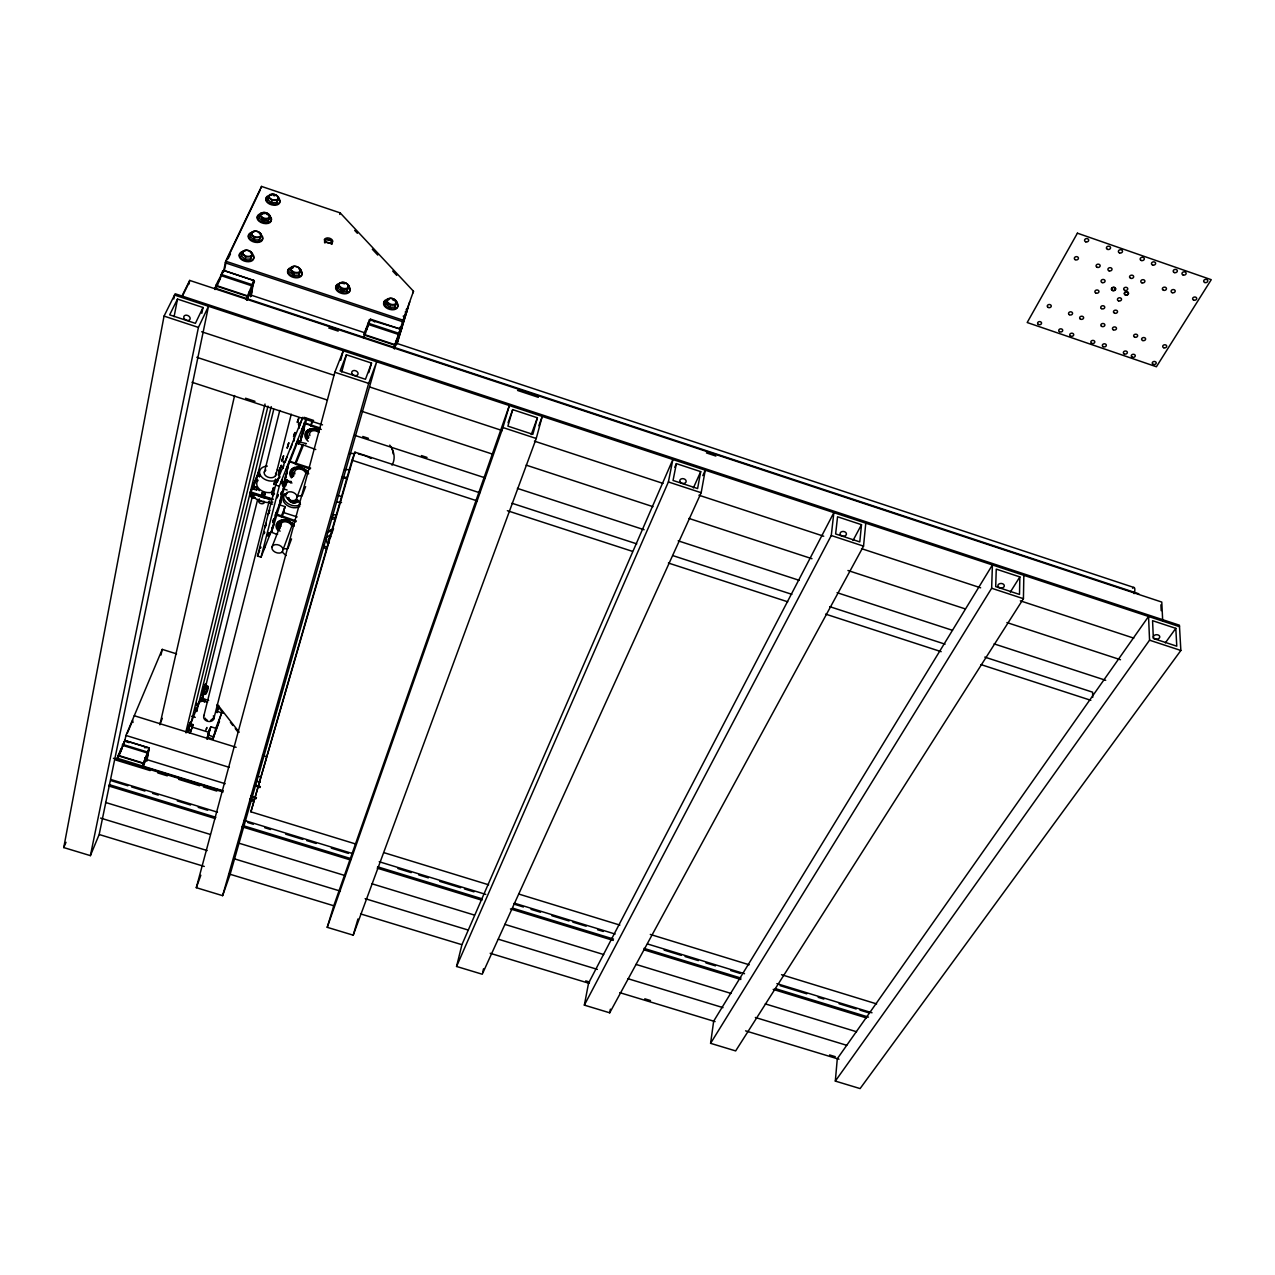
<?xml version="1.0" encoding="UTF-8"?>
<svg xmlns="http://www.w3.org/2000/svg" width="1275" height="1275" viewBox="0 0 1275 1275"><rect width="100%" height="100%" fill="white"/><g stroke="black" fill="none" stroke-linecap="round" stroke-linejoin="round"><path stroke-width="1.5" d="M710.589 1043.332L991.647 588.253L992.412 564.937L713.665 1021.163L710.589 1043.332L735.659 1050.919L1023.427 598.692L1023.841 575.312M1019.857 576.906L1019.506 594.437L995.711 586.612L996.253 569.128L1019.857 576.906L1010.326 592.078M281.153 499.928L275.496 514.303L271.495 532.488L279.863 505.043M289.728 462.076L297.234 442.919L303.275 445.453L295.593 464.307L310.016 468.977L310.638 468.068L289.266 461.136L285.042 480.213L288.787 463M320.105 427.97L304.454 422.87L300.183 442.122L306.669 419.14M292.278 524.742L282.189 552.011L286.014 555.549M306.351 472.164L296.183 499.529L300.103 503.211M835.316 1081.088L837.293 1058.712L1148.552 616.462L1149.556 640.178L835.316 1081.088L860.099 1088.579L1180.857 650.473L1179.423 625.212L175.185 293.776L164.045 316.104L63.75 847.572L90.397 855.637L99.163 834.503L208.494 306.271L198.422 327.42L90.397 855.637M190.692 724.742L191.091 722.415L188.509 728.599M584.348 1005.13L831.268 535.516L833.866 512.63L588.556 983.153L584.348 1005.13L609.721 1012.812L863.542 546.13L865.773 523.148M861.502 524.678L859.796 541.907L835.635 533.954L837.548 516.773L861.502 524.678L853.039 540.457M193.051 724.598L190.246 732.711L187.887 731.977L188.525 729.348L190.692 723.865L193.051 724.598L190.246 732.711M204.048 701.744L204.861 699.369L204.606 701.696M207.347 687.751L205.849 693.982L203.012 693.632L205.753 685.711C211.411 684.42 204.781 698.094 205.976 691.719C207.267 688.293 210.008 686.38 205.036 687.034M208.749 733.316L207.203 738.066M272.244 491.592L273.567 487.48L271.766 492.995L272.165 492.23A10.535 7.299 14.1 0 1 259.686 489.409A10.535 7.299 14.1 0 1 258.124 480.245M281.504 496.007L282.412 494.015M281.536 495.959L282.381 493.568M285.791 480.165L285.345 481.297L285.935 480.213M292.182 444.194L290.461 448.88M609.721 1012.812L610.374 1009.147M456.562 966.466L668.387 481.95L672.865 459.494L461.932 944.695L456.562 966.466L482.253 974.227L701.17 492.724L705.266 470.188L702.812 475.623M700.708 471.638L697.6 488.548L673.041 480.468L676.372 463.622L700.708 471.638L693.361 487.974M173.798 298.972L174.532 295.067L1179.503 626.678M174.101 316.646L177.496 299.083L203.012 307.482L201.801 313.347M188.987 284.054L189.704 280.42L1161.78 602.071L1162.72 621.244M146.864 761.159L149.239 747.931L124.902 740.424L117.125 759.199L117.698 757.477M214.933 289.505L215.857 285.377L223.603 270.412L253.821 280.436L251.159 296.23M117.794 758.832L124.902 740.424M215.698 289.409L223.603 270.412L253.916 280.58L253.072 284.325M123.261 744.441L124.775 740.52L149.111 748.027L142.88 767.12M221.834 274.715L222.567 270.985M123.978 744.839L125.954 735.452L162.244 649.373L176.556 653.868M223.348 272.292L225.675 261.216L261.518 186.421L340.17 212.877L413.498 291.274L413.036 292.82M224.257 271.001L225.818 263.59M204.861 700.756L204.972 699.927L204.191 701.633M186.564 732.679L188.317 726.702M241.373 256.068C240.704 249.071 249.486 248.529 252.45 253.582L250.474 259.08L245.183 259.144L241.373 256.068L242.856 252.912M245.183 259.144L245.708 256.785L241.899 253.693M250.426 236.895C249.757 229.962 258.427 229.5 261.359 234.457L259.399 239.891L254.187 239.923L250.426 236.895L251.876 233.819M261.168 187.999L261.518 186.421M161.001 655.031L162.244 649.373M201.052 700.565L200.526 701.33M205.148 685.297L205.291 683.99L203.49 688.962M254.187 239.923L254.713 237.58L250.936 234.536M250.474 259.08L252.45 253.582M259.271 218.137C258.602 211.283 267.176 210.885 270.077 215.762L268.148 221.101L263.001 221.133L259.271 218.137L261.2 212.782M263.001 221.133L263.527 218.79L259.781 215.794M267.925 199.792C267.272 193.003 275.735 192.668 278.603 197.45L276.707 202.741L271.623 202.741L267.925 199.792L269.838 194.501M142.258 766.355L149.239 747.931L147.199 756.967M246.123 299.482L253.821 280.436L254.442 281.6M259.399 239.891L261.359 234.457M246.968 300.103L254.394 281.552M250.553 295.561L252.227 288.07M271.623 202.741L272.149 200.398L268.451 197.45M268.148 221.101L270.077 215.762M366.308 330.384L366.61 329.046M276.707 202.741L278.603 197.45M159.885 724.79L234.584 395.553M274.507 493.951L274.237 494.238M482.667 972.411L483.528 968.777M207.666 736.297L208.16 735.213M285.186 462.124L286.971 457.088M290.317 269.822L289.76 272.165L293.585 275.257L298.796 275.177L300.741 269.662C298.589 265.933 290.939 264.26 290.317 269.822L294.142 272.914L293.585 275.257M291.146 268.993L291.704 266.65M216.527 711.896L218.073 708.055L216.909 712.04M285.329 481.105L285.488 480.484M185.704 732.695L265.025 404.032M298.796 275.177L300.741 269.662M300.438 423.89L302.175 418.853M286.891 482.667L287.592 480.229M191.043 722.925L267.989 406.103M196.685 711.562L271.224 406.598M251 492.118L257.391 475.463L258.522 475.001M201.928 701.25L204.08 692.787M205.753 685.711L203.012 693.632M205.976 685.073L252.434 496.118M256.227 480.691L273.758 409.339M258.921 471.527L259.223 470.268L250.059 493.09L271.336 499.928M144.553 761.016L145.462 757.621M145.159 759.964L145.653 757.717L145.047 759.151M145.732 758.051L144.856 761.271M203.841 715.897L257.678 499.37M264.403 472.308L279.783 410.438M146.928 759.294L147.39 755.74L142.943 767.008M339.772 214.439L340.17 212.877M206.948 739.07L210.789 726.734L215.778 728.28L221.691 712.821L216.734 711.275L218.822 705.856L217.085 712.677M207.219 738.926L210.789 726.734M213.77 718.972L269.2 501.011M275.575 475.926L291.258 414.2M396.907 339.915L396.095 342.927M273.743 524.79L261.04 557.191L257.502 556.059L275.623 485.106L302.685 417.323M207.49 737.253L213.037 738.974L215.778 728.28M261.04 557.191L279.273 486.285L306.207 418.471M221.691 712.821L213.037 738.974M281.377 502.828L279.623 502.27L285.52 479.512M291.975 483.018L286.397 481.217L279.273 504.757L284.819 506.542L283.528 511.466L284.66 512.885L297.155 516.917M285.807 485.775L287.289 480.085M337.907 288.182C337.333 281.265 345.764 280.612 348.808 285.68L346.912 291.178L341.764 291.29L337.907 288.182L339.819 282.683M187.616 732.185L188.716 728.423M189.816 724.471L190.294 722.208L188.381 727.244M341.764 291.29L342.369 288.963L338.512 285.871M346.912 291.178L348.808 285.68M284.883 507.179L284.883 507.976M222.615 895.656L368.666 383.392L376.683 361.765L230.138 874.299L222.615 895.656L196.302 887.687L334.831 372.268L343.262 350.737L340.68 360.331M297.059 496.262L302.175 495.481M207.172 737.667L210.263 728.392L208.303 733.492M277.344 481.615L277.281 482.301M283.703 461.024L283.385 462.506L283.767 461.773M282.636 468.451L283.64 465.614L282.779 468.531M341.732 372.029L346.402 354.785L371.519 363.072L368.794 372.635M276.261 513.172C276.691 510.669 274.428 518.59 276.006 514M327.229 927.323L502.924 427.539L509.347 405.546L333.779 905.776L327.229 927.323L353.223 935.181L536.233 438.488L542.258 416.399L538.831 425.754M280.771 501.505L281.169 500.278M301.522 435.891L300.581 438.584L301.569 435.397M537.397 417.786L532.838 434.345L507.896 426.137L512.678 409.626L537.397 417.786L531.245 434.616M363.598 338.353L370.499 319.164L400.318 329.062L397.21 342.64M366.977 328.727L368.969 321.555M117.475 759.549L117.81 758.386M385.847 304.135C385.321 297.25 393.561 296.549 396.668 301.617L394.804 307.132L389.72 307.243L385.847 304.135L387.712 298.637M389.72 307.243L390.373 304.948L386.5 301.84M397.083 342.672L398.071 338.799L394.517 348.537M145.573 761.318L146.179 756.681M394.804 307.132L396.668 301.617M355.518 843.938L250.904 811.824L352.012 460.211L354.944 452.163L479.783 492.787M354.944 452.163L250.904 811.824M393.608 348.282L400.318 329.062L369.463 319.77L370.515 319.276M394.358 348.872L400.318 329.173M396.939 341.349L402.948 320.137L225.675 261.216M203.968 690.428L203.618 691.99L204.207 690.683M201.322 700.533L202.103 696.947L200.334 701.903M204.797 688.914L205.163 687.384L204.351 689.233M202.167 700.788L203.028 697.282L201.147 701.601M409.737 301.872L397.067 343.836M353.223 935.181L357.956 918.988M269.678 510.446L268.196 514.51L269.583 509.825M266.013 524.726C267.527 518.447 262.889 533.444 265.79 525.428M298.988 422.615L298.478 424.766L299.035 423.555M216.352 712.072L217.738 708.231L217.372 709.84M281.679 495.146L281.934 494.318M272.627 527.165L272.914 525.953L272.42 527.149M290.509 482.699L290.939 481.312M197.003 710.032L196.94 710.828M216.575 712.151L217.228 710.111M142.226 767.199L142.88 765.127M278.651 473.806L279.432 471.591L279.082 472.435M293.935 435.588L294.7 433.42L294.366 434.233M188.174 727.866L187.648 730.017L188.047 729.173M189.003 727.148L189.433 725.746M188.859 728.742L189.258 727.515M203.299 689.568L202.773 691.719L203.347 690.413M203.745 689.233L204.271 687.082L203.697 688.388M204.048 689.01L204.494 687.623M204.908 689.281C210.487 669.694 197.37 708.645 204.43 690.683M277.472 481.201L278.269 479.113L277.663 481.281M264.068 533.556L264.626 531.962M264.578 532.711L264.292 533.572M260.722 546.768L260.307 548.409L260.674 547.581M282.412 484.739L283.193 482.699L282.46 485.233M286.174 474.826L285.409 476.882L286.046 475.256M281.233 492.995C279.863 498.015 282.795 488.038 281.424 493.058M272.276 527.563L271.846 529.205L272.213 528.408M369.447 319.722L363.742 334.847L395.377 345.334M294.19 435.62C297.011 426.822 292.103 439.652 293.951 436.257M293.919 439.875C295.752 435.11 292.262 444.816 294.095 440.05M286.604 468.419C288.485 463.526 284.931 473.423 286.795 468.531M282.907 482.715C284.835 477.774 281.153 487.767 283.114 482.811M285.855 475.161L286.253 473.997M264.244 547.883C266.124 542.975 262.602 552.808 264.483 547.883M203.458 688.373L201.753 694.811L203.586 690.428M282.588 459.494C286.03 448.386 279.799 465.821 282.349 460.148M278.922 473.774C281.711 465.471 277.249 476.149 278.476 474.985M297.856 421.372C300.804 412.319 295.752 425.372 297.633 422.009M394.565 345.796L395.346 343.485M205.96 730.033L206.948 727.451M282.221 493.951L282.444 492.915M508.056 422.726L512.678 409.626M282.205 493.505L281.759 495.848M287.64 446.951L288.851 442.664L287.05 448.226L287.433 447.493M188.254 728.647L189.226 725.316L188.588 726.654M143.597 763.008L144.33 760.968M396.987 343.469L407.936 307.418L402.502 322.288M413.498 291.274L402.502 321.683L225.324 262.825L260.339 189.752M196.302 887.687L200.828 875.256M118.655 755.756L119.133 754.497M198.613 703.959L198.071 706.159M206.311 729.061L206.693 728.073M371.519 363.072L365.463 379.281L340.122 370.945L346.402 354.785M195.744 708.167L195.171 710.318M188.031 729.969L187.154 732.169M188.891 730.24L188.031 732.44M396.031 341.557L396.892 339.405M291.545 538.895L287.911 548.553L283.018 548.919M302.079 495.863L305.633 486.588M279.735 528.822A7.921 5.482 20.5 0 1 282.588 521.077A7.921 5.482 20.5 0 1 293.298 526.208L293.601 525.443A7.921 5.482 20.5 0 0 292.692 523.945M219.491 721.331L213.594 736.791L208.638 735.245M293.521 476.372A8.128 5.753 21 0 1 296.485 468.228A8.128 5.753 21 0 1 307.45 473.567L307.753 472.786A8.128 5.753 21 0 0 305.474 469.822M271.973 547.071L281.233 523.276M285.233 506.781L281.106 516.662L295.752 521.905M284.389 511.1L281.679 517.379M312.63 421.642L310.67 425.977L321.252 429.436M190.342 724.598L200.047 700.007L207.554 702.35M257.502 556.059L259.686 550.545M279.623 502.27L282.253 495.577M312.072 420.893L310.67 425.977M287.305 472.531L284.452 479.703L291.003 481.807M304.406 429.308L300.199 441.867M119.914 753.445L120.647 751.628M365.495 330.767L366.499 328.472M160.124 723.738L162.323 718.351M253.55 486.444L255.701 481.185M265.662 524.918C266.842 522.208 264.355 528.599 265.535 525.89M269.152 511.291C270.332 508.582 267.83 514.988 269.009 512.279M197.003 703.147L196.334 705.569M298.047 419.953C299.179 417.387 296.724 423.619 297.872 421.053M282.731 458.108C283.927 455.43 281.392 461.869 282.572 459.191M274.874 481.312L275.703 479.065L273.902 484.596L275.416 480.516L274.38 483.193L274.731 482.348M127.261 733.38L132.791 720.232M63.75 847.572L66.013 842.313M674.778 467.256L676.372 463.622M228.145 258.745L230.456 253.916M203.012 307.482L195.41 323.34L169.655 314.861L177.496 299.083M181.815 296.39L189.704 280.42M181.895 297.187L188.764 283.273M144.792 758.434L145.222 757.573M119.993 752.441L120.567 751.517M121.284 750.178L121.826 749.174M187.887 731.977L188.652 730.559M202.566 698.652L201.848 699.975L204.143 700.692M205.323 694.349L208.064 686.428M295.593 464.307L295.003 463.558L302.446 444.656L315.77 449.517M1165.35 642.839L1175.805 628.352L1152.568 620.686L1153.349 638.472L1176.777 646.186L1175.805 628.352M327.229 532.775L333.508 528.599L331.516 534.113L325.221 538.305L328.265 545.445M222.599 271.049L223.699 270.555M305.554 443.875L306.382 443.588L300.183 442.122M277.312 534.034L276.484 534.305L277.663 534.129M220.957 274.332L252.864 284.915M220.591 275.464L252.498 286.046M390.373 304.948L395.473 304.837M215.857 285.377L247.94 295.991M342.369 288.963L347.517 288.867M294.142 272.914L299.37 272.834M245.708 256.785L250.984 256.721M254.713 237.58L259.925 237.532M263.527 218.79L268.674 218.758M272.149 200.398L277.233 200.398M368.14 323.149L399.601 333.572M367.774 324.264L399.234 334.703M143.661 763.613L117.858 755.677M363.885 334.385L395.537 344.856M307.753 472.786L305.745 472.961A5.929 4.208 21 0 0 298.43 468.977A5.929 4.208 21 0 0 294.892 473.87M307.45 473.567L308.279 473.503M293.601 525.443L291.64 525.587A5.785 4 20.5 0 0 284.5 521.746A5.785 4 20.5 0 0 281.09 526.4M293.298 526.208L294.111 526.145A8.813 6.088 20.5 0 0 291.624 523.005M122.512 744.329L148.203 752.25M122.225 745.238L147.9 753.158M117.985 755.294L143.788 763.231M247.78 296.469L215.698 285.839M585.735 980.873L589.544 982.021M644.783 998.803L650.505 1000.54M829.563 1054.935L835.268 1056.672M99.466 834.599L204.287 866.442M229.07 873.965L333.891 905.808M360.57 913.904L461.582 944.6M490.174 953.286L589.289 983.376M619.778 992.651L715.084 1021.594M745.572 1030.853L838.966 1059.222M109.299 784.651L215.857 817.291M242.489 825.435L350.944 858.649M377.591 866.809L482.237 898.843M512.678 908.167L613.514 939.053M643.971 948.377L740.998 978.084M775.248 988.571L868.482 1017.115M108.757 785.974L215.363 818.614M242.027 826.774L350.529 859.988M377.193 868.148L481.902 900.214M510.462 908.948L613.259 940.424M643.732 949.747L740.823 979.471M773.192 989.384L866.474 1017.944M105.554 802.453L210.12 834.376M238.632 843.094L345.111 875.59M371.726 883.718L474.396 915.067M504.82 924.359L603.681 954.545M636.002 964.41L731.053 993.432M765.287 1003.887L856.545 1031.746M100.582 818.088L207.172 850.552M233.819 858.665L340.409 891.129M365.144 898.668L467.941 929.969M498.398 939.229L597.369 969.383M627.826 978.658L723.005 1007.633M755.358 1017.482L846.727 1045.309M145.286 759.119L225.197 783.727M250.888 795.998L256.482 797.72M252.45 797.481L256.179 798.628M223.237 790.819L116.742 758.067L115.913 760.059L150.163 770.578M249.852 798.995L253.661 800.174M142.386 766.466L222.232 791.026M113.427 758.306L223.045 791.998M249.645 800.19L253.438 801.353M157.781 772.921L167.296 775.853M178.707 779.36L199.649 785.798M203.458 786.962L216.782 791.058M384.046 852.688L488.644 884.802M519.068 894.142L619.873 925.092M650.298 934.432L749.19 964.777M781.527 974.706L876.61 1003.903M110.925 779.519L217.483 812.175M244.131 820.351L352.585 853.581M379.217 861.741L485.775 894.397M514.319 903.146L615.156 934.049M647.509 943.962L744.536 973.702M776.889 983.615L872.02 1012.78M110.718 780.539L127.835 785.783M131.644 786.962L144.952 791.042M152.554 793.369L158.259 795.106M177.289 800.939L190.597 805.019M198.199 807.346L207.713 810.262M247.653 822.503L253.358 824.256M264.77 827.746L270.475 829.499M285.68 834.153L302.797 839.396M306.606 840.56L316.104 843.476M331.325 848.146L348.442 853.389M397.88 868.53L411.203 872.61M418.806 874.953L428.32 877.869M439.716 881.36L460.642 887.767M464.451 888.93L473.949 891.847M513.889 904.087L523.403 907.003M531.006 909.33L540.52 912.247M551.932 915.737L569.048 920.98M572.842 922.144L586.165 926.224M597.561 929.73L603.266 931.467M664.132 950.114L681.248 955.358M685.042 956.537L698.365 960.617M705.967 962.944L715.482 965.86M730.687 970.514L740.201 973.431M780.141 985.671L806.756 993.831M818.168 997.321L823.873 999.074M839.093 1003.728L856.21 1008.971M860.003 1010.135L869.518 1013.051M188.525 729.348L190.883 730.081M134.257 715.737L236.13 747.293M262.538 755.469L266.316 756.633M125.954 735.452L229.293 767.359M257.47 776.061L261.232 777.224M256.243 780.938L259.941 782.085M256.163 781.049L259.877 782.181M254.793 784.906L260.355 786.627M254.506 785.814L260.068 787.536M201.227 698.126L208.654 700.437M191.696 716.231L195.266 717.347M189.927 725.284L192.286 726.017M191.553 726.941L208.67 732.248M203.665 691.002L205.976 691.719M276.834 534.4L270.922 531.978M275.623 485.106L279.273 486.285M283.401 488.819L287.13 490.03M250.378 491.815L273.44 499.242M296.374 521.013L276.34 514.032L275.958 515.227M276.308 515.116L281.106 516.662M342.736 477.44L346.529 478.667M290.094 461.948L295.003 463.558M337.971 495.417L341.652 496.613M245.549 398.23L255 401.306M304.151 417.339L313.602 420.431M362.753 436.464L368.427 438.313M421.356 455.573L427.029 457.422M192.015 382.277L322.527 424.846M354.689 435.333L485.217 477.902M517.379 488.389L644.114 529.731M678.173 540.839L799.234 580.332M837.069 592.668L952.457 630.312M994.086 643.875L1105.696 680.292M305.267 423.667L310.096 425.228M511.928 503.243L636.767 543.867M672.706 555.565L791.871 594.341M829.706 606.645L945.078 644.178M984.794 657.103L1092.611 692.182L1092.691 697.425M352.012 460.211L477.041 500.852M507.354 510.701L632.384 551.326M668.387 563.024L787.727 601.8M825.626 614.12L941.189 651.668M980.969 664.594L1090.842 700.31M196.812 357.303L327.42 400.063M361.494 411.219L492.086 453.98M526.161 465.136L652.975 506.669M688.946 518.431L811.968 558.721M847.939 570.499L965.287 608.908M1006.931 622.551L1120.502 659.733M164.045 316.104L198.422 327.42M334.831 372.268L368.666 383.392M502.924 427.539L536.233 438.488M668.387 481.95L701.17 492.724M831.268 535.516L863.542 546.13M991.647 588.253L1023.427 598.692M1149.556 640.178L1180.857 650.473M201.673 331.771L334.018 375.28M369.941 387.074L502.302 430.583M534.432 441.15L663 483.4M698.923 495.21L823.714 536.217M861.533 548.648L980.634 587.807M1020.351 600.844L1133.778 638.137M248.513 294.286L365.558 333.046M395.76 343.055L1133.889 587.472M214.503 287.911L1138.798 593.783M328.743 327.978L338.194 331.102M517.586 390.453L538.369 397.322M706.43 452.928L715.881 456.052M252.259 496.565L253.613 497.107M354.689 230.393L357.414 233.309M372.332 249.263L377.767 255.08M392.684 271.049L396.764 275.4M217.292 704.31L239.174 732.232M217.037 705.298L223.109 713.06M230.408 722.367L232.831 725.459M235.269 728.567L237.692 731.659M308.709 473.806L307.881 472.387A10.264 7.267 21 0 0 294.063 467.909A10.264 7.267 21 0 0 291.449 477.886M250.681 493.441L251.207 494.445A16.926 11.762 14 0 0 272.738 502.111M304.454 422.87L304.932 423.778M1160.919 604.796L1161.206 610.677M278.795 528.87A9.26 6.407 20.5 0 1 278.667 521.491A9.26 6.407 20.5 0 1 287.831 520.264M292.023 522.511A9.26 6.407 20.5 0 1 293.585 524.089M280.038 528.041A7.921 5.482 20.5 0 1 282.014 520.519M287.767 520.678A7.921 5.482 20.5 0 1 289.68 521.491M279.034 529.045A8.813 6.088 20.5 0 1 279.576 521.475A8.813 6.088 20.5 0 1 289.76 521.762M280.07 531.197A9.26 6.407 20.5 0 1 279.894 521.204A9.26 6.407 20.5 0 1 293.282 524.854M277.727 530.304A10.009 6.917 20.5 0 1 280.213 520.806A10.009 6.917 20.5 0 1 293.696 525.141M256.339 480.245A2.917 2.008 13.9 0 1 257.088 479.416M259.606 476.499A1.753 1.211 13.9 0 1 259.622 474.38M307.562 438.138A9.307 6.71 21.4 0 1 310 428.926M308.534 438.042A7.969 5.737 21.4 0 1 309.124 430.934A7.969 5.737 21.4 0 1 318.336 431.109M307.817 438.297A8.861 6.391 21.4 0 1 308.47 430.376A8.861 6.391 21.4 0 1 318.718 430.568M308.821 437.309A7.969 5.737 21.4 0 1 308.789 430.695A7.969 5.737 21.4 0 1 316.71 429.532M309.889 435.588A5.817 4.192 21.4 0 1 312.072 430.966A5.817 4.192 21.4 0 1 318.925 432.496M307.275 438.871A9.307 6.71 21.3 0 1 307.96 430.552A9.307 6.71 21.3 0 1 318.734 430.759M308.183 441.293A10.057 7.252 21.3 0 1 306.462 431.189A10.057 7.252 21.3 0 1 318.862 430.775M264.355 501.473A2.933 2.04 13.9 0 1 262.762 503.689A2.933 2.04 13.9 0 1 259.192 502.525A2.933 2.04 13.9 0 1 259.542 499.912M263.59 501.25A2.933 2.04 13.9 0 1 260.1 500.469M259.367 499.449A2.933 2.04 13.9 0 1 259.271 498.892M272.579 504.087A2.917 2.04 14.1 0 1 268.977 501.617M273.424 495.21A1.753 1.227 14.2 0 1 273.44 492.803M255.414 497.776A2.933 2.04 13.7 0 1 251.079 497.011A2.933 2.04 13.7 0 1 251.972 494.078M254.697 495.768A2.933 2.04 13.7 0 1 251.908 494.875A2.933 2.04 13.7 0 1 251.191 492.772M280.022 476.802A10.582 7.299 14.2 0 1 269.025 480.85A10.582 7.299 14.2 0 1 259.574 472.85A10.582 7.299 14.2 0 1 267.336 466.076M277.36 469.312A10.582 7.299 14.2 0 1 280.038 472.977M275.575 473.232A5.881 4.048 14.2 0 1 272.388 477.615A5.881 4.048 14.2 0 1 265.216 475.304A5.881 4.048 14.2 0 1 265.901 470.108M259.367 490.668A10.535 7.299 14 0 1 256.705 486.986M261.917 496.007A1.769 1.227 13.9 0 1 261.487 494.748M256.642 489.584A1.769 1.227 13.7 0 1 256.626 490.222M269.567 498.557A16.957 11.746 14 0 1 255.877 494.142M259.526 476.834A1.753 1.211 13.9 0 1 259.542 474.714M273.424 495.561A1.753 1.227 14.2 0 1 273.711 493.138M292.533 476.436A9.499 6.726 21 0 1 294.955 467.208M293.824 475.591A8.128 5.753 21 0 1 294.366 468.451M295.896 467.702A8.128 5.753 21 0 1 301.793 467.829M293.84 474.029A8.973 6.359 21 0 1 292.82 472.308M292.788 476.611A9.037 6.391 21 0 1 295.099 467.829A9.037 6.391 21 0 1 307.259 471.766M293.441 474.157A9.483 6.726 21 0 1 292.358 472.356M292.246 477.201A9.499 6.726 21 0 1 294.668 467.973A9.499 6.726 21 0 1 307.45 472.117M212.622 718.335A3.921 3.012 11.5 0 1 212.128 719.291M211.73 719.674A3.921 3.012 11.5 0 1 210.662 720.248M207.092 720.024A3.921 3.012 11.5 0 1 205.132 718.128M282.652 551.565A5.849 4 20.3 0 1 273.503 550.991A5.849 4 20.3 0 1 275.193 544.648A5.849 4 20.3 0 1 283.193 549.557M296.963 500.756A4.399 3.076 20.8 0 1 296.358 501.346M295.529 501.744A4.399 3.076 20.8 0 1 292.358 501.665M291.306 501.218A4.399 3.076 20.8 0 1 289.138 499.019M296.788 499.322A4.399 3.076 20.8 0 1 292.533 502.764A4.399 3.076 20.8 0 1 288.947 497.569M336.584 502.111A25.962 18.201 19.4 0 1 341.541 502.573M296.677 499.051A6.008 4.208 20.8 0 1 287.273 498.493A6.008 4.208 20.8 0 1 289.058 491.831A6.008 4.208 20.8 0 1 297.234 496.947M298.78 500.294A5.849 4.096 20.8 0 1 292.899 502.669A5.849 4.096 20.8 0 1 287.576 497.792M297.043 500.565A4.399 3.076 20.8 0 1 296.438 501.155M294.621 501.744A4.399 3.076 20.8 0 1 293.537 501.728M291.369 501.027A4.399 3.076 20.8 0 1 290.445 500.406M289.712 499.657A4.399 3.076 20.8 0 1 289.218 498.828M299.768 506.414A9.961 6.965 20.8 0 1 285.297 503.88A9.961 6.965 20.8 0 1 287.034 493.457M300.502 504.502A9.961 6.965 20.8 0 1 287.943 503.545A9.961 6.965 20.8 0 1 284.532 493.807M332.297 514.654A26.137 18.201 19.3 0 1 335.612 514.909M349.334 453.613A28.99 20.767 19.7 0 1 354.785 453.581M358.482 454.043A28.99 20.767 19.7 0 1 371.025 458.442M389.767 445.118A28.656 20.751 19.9 0 1 391.983 465.152M344.489 469.71A27.397 19.476 19.6 0 1 349.637 469.678M391.983 448.545A26.839 19.444 19.9 0 1 393.146 453.9M341.652 477.44A27.492 19.492 19.6 0 1 346.816 477.424M326.241 548.935A24.273 16.894 19.3 0 1 323.595 547.357M330.671 517.283A24.273 16.894 19.3 0 1 335.277 517.523M327.245 547.644A21.962 15.284 19.3 0 1 322.639 544.584M331.707 519.005A21.962 15.284 19.3 0 1 335.405 519.228M329.237 542.959A6.55 4.558 19.3 0 1 331.022 536.775M329.062 531.739A8.463 5.881 19.3 0 1 332.791 529.252M399.649 327.595A3.299 2.518 21.4 0 1 399.713 328.95M400.286 327.181A3.299 2.518 21.4 0 1 399.808 327.659M324.28 239.461A11.061 6.773 15.8 0 1 332.456 241.485M326.448 242.138A11.045 6.773 15.8 0 1 331.835 243.939M213.339 715.865A5.228 4.016 11.5 0 1 212.032 720.869A5.228 4.016 11.5 0 1 205.371 720.2A5.228 4.016 11.5 0 1 204.383 714.972M132.967 722.431A3.203 1.96 20.3 0 1 133.174 721.969M278.922 199.474A7.22 4.335 14.8 0 1 277.328 204.813A7.22 4.335 14.8 0 1 268.244 203.283A7.22 4.335 14.8 0 1 266.714 197.418M267.846 196.701A7.22 4.335 14.8 0 1 269.312 196.238M278.014 197.513A7.22 4.335 14.8 0 1 277.026 204.096A7.22 4.335 14.8 0 1 266.587 200.589A7.22 4.335 14.8 0 1 271.208 195.218M273.041 195.378A7.22 4.335 14.8 0 1 274.858 195.84M344.648 290.094A3.172 1.976 16 0 1 343.118 290.126M340.903 289.186A3.172 1.976 16 0 1 340.409 288.692M350.019 290.078A7.379 4.606 16 0 1 344.202 293.824A7.379 4.606 16 0 1 336.106 289.521A7.379 4.606 16 0 1 339.134 284.277M348.983 287.56A7.379 4.606 16 0 1 349.733 288.819M348.043 285.552A7.379 4.606 16 0 1 346.21 292.883A7.379 4.606 16 0 1 335.883 287.385A7.379 4.606 16 0 1 344.792 283.815M294.174 273.918A3.188 1.976 15.1 0 1 293.409 273.583M292.772 273.169A3.188 1.976 15.1 0 1 291.959 272.133M301.761 272.834A7.411 4.622 15.1 0 1 297.84 277.727A7.411 4.622 15.1 0 1 288.819 274.715A7.411 4.622 15.1 0 1 289.616 268.802M291.114 268.292A7.411 4.622 15.1 0 1 292.868 268.101M299.864 270.428A7.411 4.622 15.1 0 1 301.027 271.591M298.573 268.579A7.411 4.622 15.1 0 1 300.103 276.245A7.411 4.622 15.1 0 1 288.676 273.44A7.411 4.622 15.1 0 1 293.075 267.24M388.317 304.629A3.156 1.976 17 0 1 387.998 304.088M395.553 302.303A7.331 4.606 17 0 1 395.887 309.06A7.331 4.606 17 0 1 385.799 307.466A7.331 4.606 17 0 1 385.48 300.725M386.915 300.199A7.331 4.606 17 0 1 388.62 299.992M392.541 299.721A7.331 4.606 17 0 1 396.907 307.689A7.331 4.606 17 0 1 385.209 305.857A7.331 4.606 17 0 1 388.859 299.147M254.06 238.313A3.172 1.944 14.4 0 1 253.422 237.883M260.594 235.301A7.379 4.526 14.4 0 1 260.929 241.581A7.379 4.526 14.4 0 1 251.223 240.816A7.379 4.526 14.4 0 1 249.215 234.409M250.378 233.644A7.379 4.526 14.4 0 1 251.892 233.15M259.303 233.468A7.379 4.526 14.4 0 1 260.69 240.943A7.379 4.526 14.4 0 1 249.326 238.138A7.379 4.526 14.4 0 1 253.837 232.114M251.701 254.394A7.459 4.622 14.2 0 1 252.02 260.801A7.459 4.622 14.2 0 1 242.186 260.052A7.459 4.622 14.2 0 1 240.178 253.518M241.357 252.737A7.459 4.622 14.2 0 1 242.888 252.227M250.394 252.53A7.459 4.622 14.2 0 1 251.765 260.164A7.459 4.622 14.2 0 1 240.258 257.343A7.459 4.622 14.2 0 1 244.864 251.175M266.571 219.842A3.124 1.897 14.6 0 1 263.606 219.858M262.236 219.125A3.124 1.897 14.6 0 1 261.742 218.647M269.296 216.638A7.299 4.431 14.6 0 1 268.276 223.364A7.299 4.431 14.6 0 1 257.725 219.826A7.299 4.431 14.6 0 1 262.427 214.327M266.316 214.072A7.299 4.431 14.6 0 1 269.854 221.93A7.299 4.431 14.6 0 1 257.917 218.949A7.299 4.431 14.6 0 1 264.467 213.626M332.281 243.334A4.144 2.534 15.8 0 1 331.373 244.37M324.966 243.031A4.144 2.534 15.8 0 1 324.503 242.346M324.344 240.975A4.144 2.534 15.8 0 1 328.552 239.604A4.144 2.534 15.8 0 1 332.345 242.664M405.275 311.865A3.921 3.012 21.6 0 1 403.171 316.168M399.728 327.978A3.905 2.98 21.3 0 1 399.952 332.329M406.183 309.395A3.921 3.012 21.6 0 1 406.327 312.518M401.673 327.006A3.889 2.964 21.4 0 1 400.844 329.858M126.799 742.082A1.61 0.972 20.2 0 1 128.966 742.751M144.442 747.74A1.61 0.972 19.9 0 1 146.274 747.819M118.479 755.183A9.26 0.861 -71.2 0 1 121.763 747.835M1132.567 588.221A6.343 2.072 -70.8 0 1 1134.702 588.365A6.343 2.072 -70.8 0 1 1134.112 593.656M374.133 321.667A1.992 1.514 22.1 0 1 374.611 321.874M249.709 291.64A10.072 1.052 -72.4 0 1 249.231 294.621M249.31 291.991A9.053 0.94 -72.4 0 1 249.263 293.648M250.649 291.449A10.582 1.1 -72.4 0 1 250.139 294.589M246.521 299.657A10.582 1.1 -72.4 0 1 247.398 297.091M249.071 292.883A10.582 1.1 -72.4 0 1 249.741 291.529M247.27 299.832A11.427 1.179 -72.4 0 1 251.303 290.302A11.427 1.179 -72.4 0 1 250.569 296.788M215.252 289.234A11.443 1.355 -72.5 0 1 216.208 286.461M218.057 281.934A11.443 1.355 -72.5 0 1 218.838 280.484M219.428 279.735A11.443 1.355 -72.5 0 1 219.794 279.719M209.945 728.583L208.447 733.826L209.945 728.583M280.022 468.754L281.265 465.168L279.48 470.666L280.962 466.618L280.022 468.754M287.608 446.282L288.389 444.067L287.608 446.282M267.352 535.707L268.403 532.615L267.352 535.707M269.152 535.771L270.204 532.711L269.152 535.771M272.675 522.16L273.727 519.1L272.675 522.16M277.137 497.712L278.205 494.588L277.137 497.712M280.819 483.416L281.902 480.277L280.819 483.416M282.986 486.046L284.038 482.97L282.986 486.046M298.669 428.4L299.705 425.372L298.669 428.4M297.059 442.521L298.111 439.461L297.059 442.521M298.478 443.796L299.513 440.783L298.478 443.796M302.191 429.547L303.243 426.519L302.191 429.547M304.295 424.113L304.884 422.838L304.295 424.113M208.861 731.563L209.53 729.794L208.861 731.563M1077.407 233.182L1027.188 322.527L1156.409 366.754L1211.25 279.687L1077.407 233.182M297.234 442.919L296.374 443.222L297.234 442.919M262.315 494.413A1.769 1.227 13.9 0 0 265.232 494.238A1.769 1.227 13.9 0 0 263.112 492.437A1.769 1.227 13.9 0 0 262.315 494.413M254.107 488.803A1.769 1.227 13.7 0 0 257.024 488.628A1.769 1.227 13.7 0 0 254.904 486.843A1.769 1.227 13.7 0 0 254.107 488.803M254.028 489.138A1.769 1.227 13.7 0 0 256.944 488.963A1.769 1.227 13.7 0 0 254.825 487.162A1.769 1.227 13.7 0 0 254.028 489.138M262.236 494.748A1.769 1.227 13.9 0 0 265.152 494.572A1.769 1.227 13.9 0 0 263.032 492.772A1.769 1.227 13.9 0 0 262.236 494.748M1193.703 300.135A2.072 1.626 -8.2 0 0 1196.715 298.446A2.072 1.626 -8.2 0 0 1193.527 297.33A2.072 1.626 -8.2 0 0 1193.703 300.135M1153.349 364.427A2.008 1.546 -5.6 0 0 1156.234 362.833A2.008 1.546 -5.6 0 0 1153.126 361.765A2.008 1.546 -5.6 0 0 1153.349 364.427M1152.632 265.041A2.088 1.657 -7.8 0 0 1155.628 263.287A2.088 1.657 -7.8 0 0 1152.409 262.172A2.088 1.657 -7.8 0 0 1152.632 265.041M1069.263 314.67A2.008 1.594 -3.9 0 0 1072.546 313.634A2.008 1.594 -3.9 0 0 1069.868 311.929A2.008 1.594 -3.9 0 0 1069.263 314.67M1130.702 278.332A2.072 1.642 -6.8 0 0 1133.666 276.611A2.072 1.642 -6.8 0 0 1130.447 275.496A2.072 1.642 -6.8 0 0 1130.702 278.332M1109.075 270.842A2.072 1.657 -6.2 0 0 1112.023 269.105A2.072 1.657 -6.2 0 0 1108.804 267.989A2.072 1.657 -6.2 0 0 1109.075 270.842M1124.04 353.765A2.008 1.546 -5 0 0 1127.323 352.777A2.008 1.546 -5 0 0 1124.709 351.103A2.008 1.546 -5 0 0 1124.04 353.765M1163.804 347.772A2.024 1.562 -6.3 0 0 1166.721 346.147A2.024 1.562 -6.3 0 0 1163.597 345.079A2.024 1.562 -6.3 0 0 1163.804 347.772M1134.75 337.206A2.024 1.578 -5.6 0 0 1137.651 335.58A2.024 1.578 -5.6 0 0 1134.511 334.496A2.024 1.578 -5.6 0 0 1134.75 337.206M1103.034 346.577A2.008 1.562 -4.5 0 0 1106.302 345.573A2.008 1.562 -4.5 0 0 1103.672 343.899A2.008 1.562 -4.5 0 0 1103.034 346.577M1204.763 282.524A2.104 1.642 -9 0 0 1207.808 280.803A2.104 1.642 -9 0 0 1204.604 279.687A2.104 1.642 -9 0 0 1204.763 282.524M1174.323 272.579A2.088 1.657 -8.3 0 0 1177.351 270.842A2.088 1.657 -8.3 0 0 1174.132 269.71A2.088 1.657 -8.3 0 0 1174.323 272.579M1142.719 340.537A2.024 1.562 -5.8 0 0 1145.619 338.895A2.024 1.562 -5.8 0 0 1142.496 337.827A2.024 1.562 -5.8 0 0 1142.719 340.537M1132.407 357.255A2.008 1.546 -5.2 0 0 1135.276 355.645A2.008 1.546 -5.2 0 0 1132.168 354.577A2.008 1.546 -5.2 0 0 1132.407 357.255M1085.742 241.82A2.072 1.689 -6.1 0 0 1088.691 240.035A2.072 1.689 -6.1 0 0 1085.439 238.919A2.072 1.689 -6.1 0 0 1085.742 241.82M1095.592 292.883A2.04 1.626 -5.3 0 0 1098.922 291.832A2.04 1.626 -5.3 0 0 1096.229 290.094A2.04 1.626 -5.3 0 0 1095.592 292.883M1070.442 335.978A1.992 1.562 -3.6 0 0 1073.693 334.974A1.992 1.562 -3.6 0 0 1071.048 333.301A1.992 1.562 -3.6 0 0 1070.442 335.978M1047.986 307.355A2.008 1.594 -3.3 0 0 1051.237 306.319A2.008 1.594 -3.3 0 0 1048.56 304.613A2.008 1.594 -3.3 0 0 1047.986 307.355M1075.064 259.606A2.056 1.657 -5.3 0 0 1078.411 258.522A2.056 1.657 -5.3 0 0 1075.686 256.753A2.056 1.657 -5.3 0 0 1075.064 259.606M1113.155 329.731A2.024 1.578 -5.1 0 0 1116.454 328.727A2.024 1.578 -5.1 0 0 1113.808 327.022A2.024 1.578 -5.1 0 0 1113.155 329.731M1183.12 275.002A2.088 1.642 -8.5 0 0 1186.148 273.28A2.088 1.642 -8.5 0 0 1182.929 272.149A2.088 1.642 -8.5 0 0 1183.12 275.002M1119.546 252.928A2.088 1.673 -7 0 0 1122.526 251.175A2.088 1.673 -7 0 0 1119.275 250.043A2.088 1.673 -7 0 0 1119.546 252.928M1141.316 260.498A2.088 1.657 -7.6 0 0 1144.312 258.745A2.088 1.657 -7.6 0 0 1141.077 257.614A2.088 1.657 -7.6 0 0 1141.316 260.498M1059.445 331.643A1.992 1.578 -3.3 0 0 1062.697 330.639A1.992 1.578 -3.3 0 0 1060.035 328.95A1.992 1.578 -3.3 0 0 1059.445 331.643M1112.661 290.445A2.056 1.626 -5.9 0 0 1115.577 288.74A2.056 1.626 -5.9 0 0 1112.39 287.64A2.056 1.626 -5.9 0 0 1112.661 290.541A2.056 1.626 -5.9 0 0 1115.593 288.835A2.056 1.626 -5.9 0 0 1112.39 287.736A2.056 1.626 -5.9 0 0 1112.661 290.445M1080.339 319.053A2.008 1.594 -4.2 0 0 1083.607 318.033A2.008 1.594 -4.2 0 0 1080.945 316.327A2.008 1.594 -4.2 0 0 1080.339 319.053M1101.552 326.336A2.024 1.578 -4.8 0 0 1104.835 325.316A2.024 1.578 -4.8 0 0 1102.19 323.611A2.024 1.578 -4.8 0 0 1101.552 326.336M1097.201 267.336A2.056 1.657 -5.9 0 0 1100.15 265.614A2.056 1.657 -5.9 0 0 1096.93 264.499A2.056 1.657 -5.9 0 0 1097.201 267.336M1172.219 292.692A2.072 1.626 -7.8 0 0 1175.215 290.987A2.072 1.626 -7.8 0 0 1172.012 289.887A2.072 1.626 -7.8 0 0 1172.219 292.692M1091.512 343.198A1.992 1.562 -4.2 0 0 1094.779 342.194A1.992 1.562 -4.2 0 0 1092.133 340.521A1.992 1.562 -4.2 0 0 1091.512 343.198M1163.485 290.286A2.072 1.626 -7.6 0 0 1166.466 288.58A2.072 1.626 -7.6 0 0 1163.278 287.465A2.072 1.626 -7.6 0 0 1163.485 290.286M1141.938 282.827A2.072 1.642 -7.1 0 0 1144.902 281.106A2.072 1.642 -7.1 0 0 1141.699 279.99A2.072 1.642 -7.1 0 0 1141.938 282.827M1107.592 249.406A2.088 1.673 -6.7 0 0 1110.557 247.637A2.088 1.673 -6.7 0 0 1107.322 246.505A2.088 1.673 -6.7 0 0 1107.592 249.406M1038.312 324.408A1.992 1.578 -2.7 0 0 1041.532 323.388A1.992 1.578 -2.7 0 0 1038.87 321.698A1.992 1.578 -2.7 0 0 1038.312 324.408M1124.821 290.429A2.056 1.626 -6.3 0 0 1127.753 288.74A2.056 1.626 -6.3 0 0 1124.566 287.624A2.056 1.626 -6.3 0 0 1124.821 290.429M1118.589 300.884A2.04 1.61 -5.9 0 0 1121.522 299.195A2.04 1.61 -5.9 0 0 1118.334 298.095A2.04 1.61 -5.9 0 0 1118.589 300.884M1102.174 282.604A2.056 1.642 -5.7 0 0 1105.09 280.898A2.056 1.642 -5.7 0 0 1101.887 279.783A2.056 1.642 -5.7 0 0 1102.174 282.604M1125.522 294.876A2.056 1.626 -6.3 0 0 1128.455 293.186A2.056 1.626 -6.3 0 0 1125.267 292.087A2.056 1.626 -6.3 0 0 1125.522 294.876M1114.621 313.22A2.04 1.594 -5.5 0 0 1117.538 311.546A2.04 1.594 -5.5 0 0 1114.366 310.463A2.04 1.594 -5.5 0 0 1114.621 313.22M1101.425 308.598A2.024 1.61 -5.2 0 0 1104.724 307.562A2.024 1.61 -5.2 0 0 1102.062 305.841A2.024 1.61 -5.2 0 0 1101.425 308.598M1125.522 294.987A2.056 1.626 -6.3 0 0 1128.455 293.282A2.056 1.626 -6.3 0 0 1125.267 292.182A2.056 1.626 -6.3 0 0 1125.522 294.987M352.219 374.037A3.299 2.454 21.6 0 0 357.733 374.691A3.299 2.454 21.6 0 0 354.721 370.531A3.299 2.454 21.6 0 0 352.219 374.037M680.611 482.476A3.203 2.407 10.8 0 0 685.998 482.062A3.203 2.407 10.8 0 0 682.316 478.635A3.203 2.407 10.8 0 0 680.611 482.476M1154.417 638.616A3.235 2.231 -1.5 0 0 1159.724 637.309A3.235 2.231 -1.5 0 0 1155.533 634.822A3.235 2.231 -1.5 0 0 1154.417 638.616M184.365 318.814A3.363 2.454 26.3 0 0 189.895 319.467A3.363 2.454 26.3 0 0 186.612 315.196A3.363 2.454 26.3 0 0 184.365 318.814M999.074 587.504A3.203 2.295 1.7 0 0 1004.27 586.149A3.203 2.295 1.7 0 0 999.935 583.599A3.203 2.295 1.7 0 0 999.074 587.504M841.372 535.627A3.203 2.359 5.8 0 0 846.425 534.193A3.203 2.359 5.8 0 0 841.946 531.595A3.203 2.359 5.8 0 0 841.372 535.627M270.38 198.613A4.654 2.789 14.9 0 0 277.998 198.613A4.654 2.789 14.9 0 0 272.436 194.183A4.654 2.789 14.9 0 0 270.38 198.613M340.537 287.114A4.749 2.964 16.1 0 0 348.25 286.955A4.749 2.964 16.1 0 0 342.465 282.317A4.749 2.964 16.1 0 0 340.537 287.114M292.31 271.049A4.781 2.964 15.1 0 0 300.135 270.938A4.781 2.964 15.1 0 0 294.382 266.3A4.781 2.964 15.1 0 0 292.31 271.049M388.524 303.083A4.733 2.964 17 0 0 396.158 302.908A4.733 2.964 17 0 0 390.325 298.27A4.733 2.964 17 0 0 388.524 303.083M252.896 235.732A4.749 2.917 14.4 0 0 260.722 235.684A4.749 2.917 14.4 0 0 255.048 231.126A4.749 2.917 14.4 0 0 252.896 235.732M243.876 254.92A4.813 2.98 14.2 0 0 251.797 254.825A4.813 2.98 14.2 0 0 246.075 250.203A4.813 2.98 14.2 0 0 243.876 254.92M261.726 216.973A4.702 2.853 14.6 0 0 269.455 216.941A4.702 2.853 14.6 0 0 263.845 212.463A4.702 2.853 14.6 0 0 261.726 216.973M326.065 242.091A4.144 2.534 15.8 0 0 332.679 241.756A4.144 2.534 15.8 0 0 327.388 237.915A4.144 2.534 15.8 0 0 326.065 242.091"/></g></svg>
